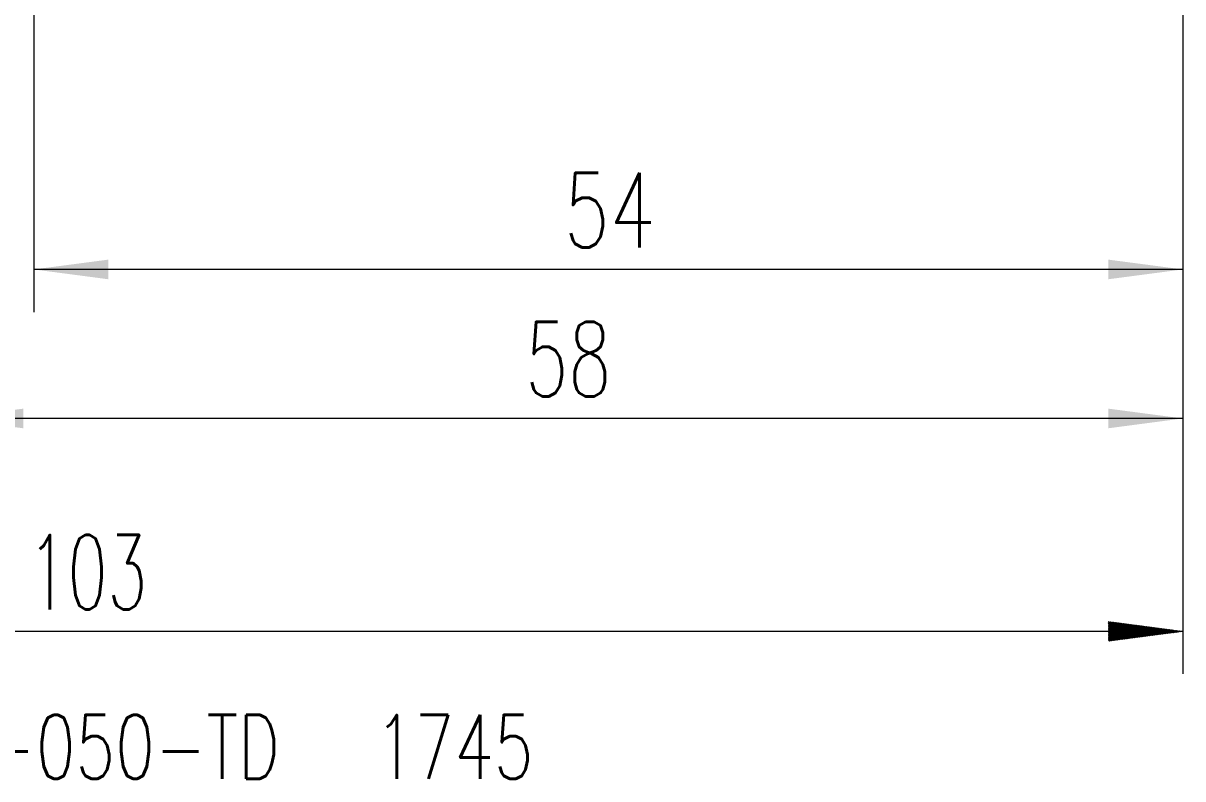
# Model space of a CAD drawing. Header units: millimetres. Extents: x -58 to 78, y -62 to 31.
# Drawn here: x 3.5 to 58, y -62.1 to -26.6 of the extents above; entities that cross this region are included whole.
import ezdxf

# ---------------------------------------------------------------- set-up
doc = ezdxf.new("R2010")
doc.units = ezdxf.units.MM
doc.layers.add('SK2', color=7, linetype='Continuous')
doc.layers.add('SK6', color=5, linetype='Continuous')
doc.styles.add('iso_b_vert', font='simplex.shx')
doc.dimstyles.get("Standard").update_dxf_attribs({"dimtxt": 0.18, "dimasz": 0.18, "dimexe": 0.18, "dimexo": 0.0625, "dimgap": 0.09, "dimtad": 1, "dimzin": 0, "dimdsep": 52, "dimtxsty": 'Standard', "dimcen": 0.09, "dimadec": 0, "dimazin": 0, "dimtfac": 1, "dimtdec": 4, "dimtofl": 0, "dimtmove": 0, "dimatfit": 3, "dimfxl": 1, "dimtolj": 1, "dimtzin": 0, "dimarcsym": 0})

# ---------------------------------------------------------------- blocks, each defined once
blk = doc.blocks.new('_U0')
at = {"layer": 'SK2', "lineweight": 13}
for p, q in [((0, -1.5875), (0, -47.181455)), ((58, -7.6375), (58, -47.181455)), ((58, -45.181455), (0, -45.181455))]:
    blk.add_line(p, q, dxfattribs=at)
at = {"layer": 'SK2', "lineweight": 18}
for points in [[(0, -45.181455), (3.499998, -44.720671), (3.500002, -45.642239)], [(58, -45.181455), (54.500002, -45.642239), (54.499998, -44.720671)]]:
    blk.add_solid(points, dxfattribs=at)
at = {"layer": 'SK2', "lineweight": 18, "insert": (27.095034, -44.148822), "char_height": 3.5, "attachment_point": 7, "line_spacing_factor": 1.084337, "style": 'iso_b_vert'}
blk.add_mtext('\\W0.6740;58', dxfattribs=at)
blk = doc.blocks.new('_U2')
at = {"layer": 'SK2', "lineweight": 13}
for p, q in [((3.997679, -7.2875), (3.997679, -40.181455)), ((58, -7.6375), (58, -40.181455)), ((58, -38.181455), (3.997679, -38.181455))]:
    blk.add_line(p, q, dxfattribs=at)
at = {"layer": 'SK2', "lineweight": 18}
for points in [[(3.997679, -38.181455), (7.497677, -37.720671), (7.497681, -38.642239)], [(58, -38.181455), (54.500002, -38.642239), (54.499998, -37.720671)]]:
    blk.add_solid(points, dxfattribs=at)
at = {"layer": 'SK2', "lineweight": 18, "insert": (28.909607, -37.148822), "char_height": 3.5, "attachment_point": 7, "line_spacing_factor": 1.084337, "style": 'iso_b_vert'}
blk.add_mtext('\\W0.7167;54', dxfattribs=at)

msp = doc.modelspace()

# ---------------------------------------------------------------- hatches: boundary and pattern name
at = {"layer": 'SK2', "lineweight": 13}
h = msp.add_hatch(dxfattribs=at)
h.set_pattern_fill('ANSI31', color=256, scale=0.0062, style=0)
h.paths.add_polyline_path([(58, -55.181), (54.5, -55.642), (54.5, -54.721)])

# ---------------------------------------------------------------- linework, layer by layer
at = {"layer": 'SK2', "lineweight": 18}
for p, q in [((58, -7.588), (58, -57.181)), ((58, -55.181), (-45, -55.181))]:
    msp.add_line(p, q, dxfattribs=at)

# ---------------------------------------------------------------- texts
at = {"layer": 'SK2', "lineweight": 18, "insert": (3.725, -54.149), "char_height": 3.5, "attachment_point": 7, "line_spacing_factor": 1.084337, "style": 'iso_b_vert'}
msp.add_mtext('\\W0.6217;103', dxfattribs=at)
at = {"layer": 'SK6', "lineweight": 18, "insert": (-17.338, -62.107), "char_height": 3, "attachment_point": 7, "line_spacing_factor": 1.084337, "style": 'iso_b_vert'}
msp.add_mtext('\\W0.7248;2F366-1200-050-TD   1745', dxfattribs=at)

# ---------------------------------------------------------------- dimensions: what is measured, and where the dimension line sits
at = {"layer": 'SK2', "lineweight": 18}
for base, p2, picture, middle in [((0, -45.181), (0, 0), '_U0', (29, -45.181)), ((3.998, -38.181), (3.998, -5.7), '_U2', (30.999, -38.181))]:
    dim = msp.add_linear_dim(base=base, p1=(58, -6.05), p2=p2, dimstyle='Standard', override={"dimtxt": 3.5, "dimasz": 3.5, "dimexe": 2, "dimexo": 1.5875, "dimgap": 1.75, "dimtad": 1, "dimtih": 1, "dimtoh": 0, "dimdec": 2, "dimlfac": 1, "dimzin": 8, "dimdsep": 46, "dimlunit": 2, "dimpost": '<>', "dimtxsty": 'iso_b_vert', "dimsah": 1, "dimse1": 0, "dimse2": 0, "dimsd1": 0, "dimsd2": 0, "dimclrd": 2, "dimclre": 2, "dimclrt": 2, "dimtol": 0, "dimtm": -0.1, "dimtfac": 1, "dimtdec": 2, "dimtofl": 1, "dimtmove": 0, "dimtzin": 8, "dimlwd": 13, "dimlwe": 13}, dxfattribs=at)
    dim.commit()
    dim.dimension.update_dxf_attribs({"geometry": picture, "text_midpoint": middle})

doc.saveas('drawing.dxf')
